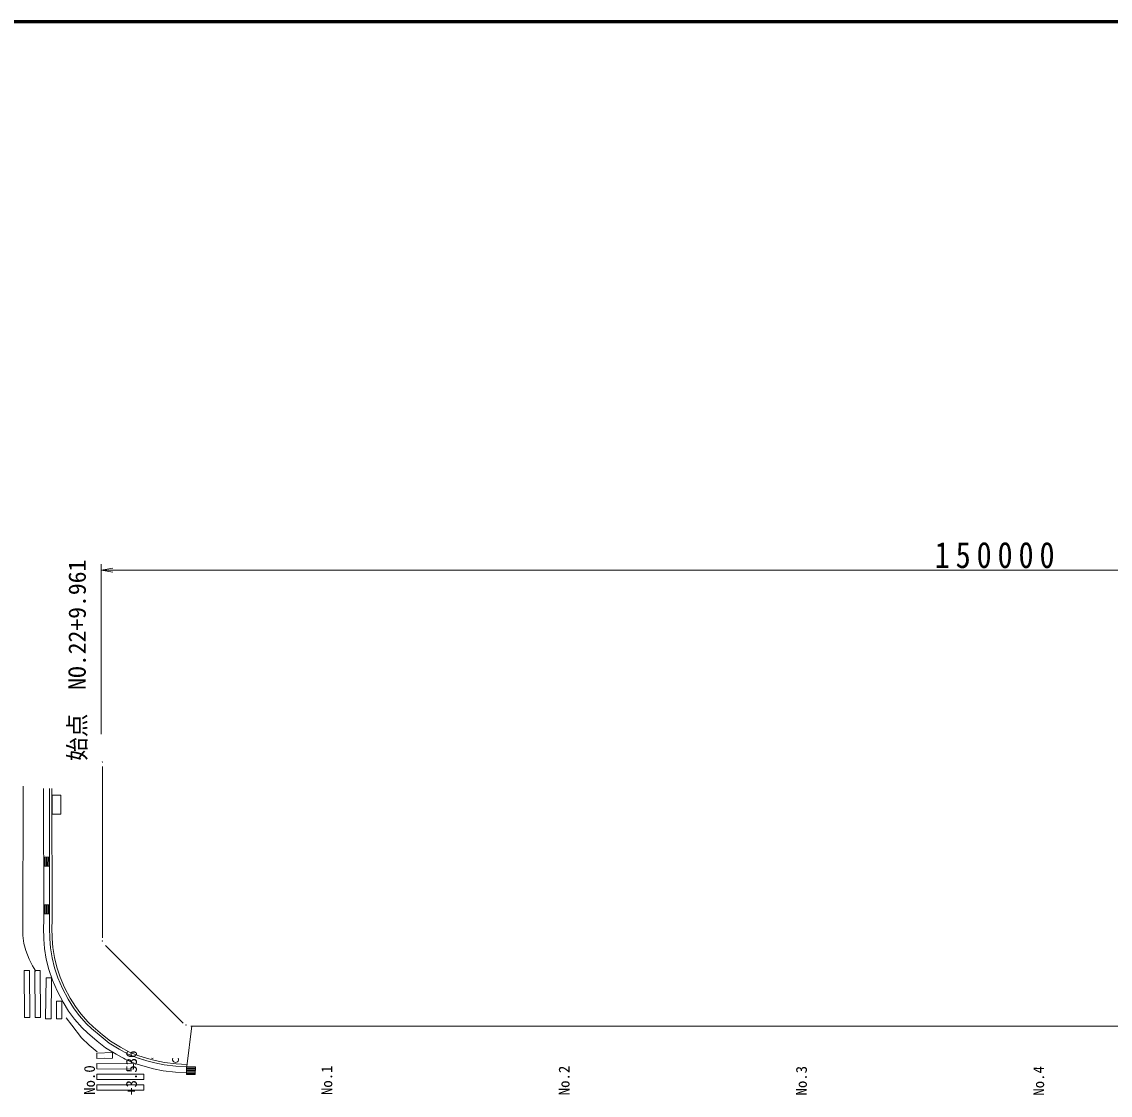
# Model space of a CAD drawing. Units: millimetres, scale not verified. Extents: x -312644 to 200250, y -138500 to 140234.
# Drawn here: x -132186 to -40453, y 49777 to 140234 of the extents above; entities that cross this region are included whole.
import ezdxf
from ezdxf.enums import TextEntityAlignment as Align

# ---------------------------------------------------------------- set-up
doc = ezdxf.new("R2010")
doc.units = ezdxf.units.MM
doc.header["$LTSCALE"] = 500
for name, color, linetype, lineweight in [('0-0_0', 7, 'Continuous', 9), ('1-0_現況', 4, 'Continuous', 9), ('1-1_ｽﾎﾟｯﾄ', 4, 'Continuous', 9), ('1-C', 4, 'Continuous', 9), ('2-0', 4, 'Continuous', 9), ('A-0', 4, 'Continuous', 9)]:
    doc.layers.add(name, color=color, linetype=linetype, lineweight=lineweight)
doc.styles.add('ＭＳ ゴシック', font='')
doc.styles.get('ＭＳ ゴシック').set_extended_font_data('MS Gothic')

msp = doc.modelspace()

# ---------------------------------------------------------------- linework, layer by layer
at = {"layer": '0-0_0', "color": 5, "lineweight": 60}
msp.add_lwpolyline([(200250, -138500), (200250, 140233.6), (-200250, 140233.6)], dxfattribs=at)
at = {"layer": '1-0_現況'}
for p, q in [((-125388.7, 63029.6), (-125390, 77490)), ((-118582.2, 55848.9), (-125122.9, 62389.4)), ((-987.4, 55582.8), (-117941.9, 55583.8))]:
    msp.add_line(p, q, dxfattribs=at)
at = {"layer": '1-C'}
for p, q in [((-132084.1, 63224.2), (-132080.7, 75809.4)), ((-129837.9, 64445.3), (-129843.8, 75636)), ((-129615.8, 73467.8), (-129628.6, 75068)), ((-128886.5, 73473.3), (-129615.8, 73467.8)), ((-130323, 69853.1), (-130325.3, 69076.1)), ((-129852.1, 69851.6), (-130323, 69853.1)), ((-130229.4, 69852.7), (-130231.7, 69075.8)), ((-130134.3, 69852.5), (-130136.6, 69075.5)), ((-130040.8, 69852.1), (-130043, 69075.2)), ((-129945.6, 69851.9), (-129947.9, 69074.8)), ((-129854.4, 69074.6), (-129852.1, 69851.6)), ((-130325.3, 69076.1), (-129854.4, 69074.6)), ((-130332.9, 65822.9), (-130335.2, 65053.7)), ((-129846.2, 65821.9), (-130332.9, 65822.9)), ((-130236.2, 65822.7), (-130236.9, 65053.6)), ((-130137.9, 65822.5), (-130140.2, 65053.3)), ((-130041.2, 65822.3), (-130041.9, 65053.2)), ((-129944.5, 65822.1), (-129945.2, 65053)), ((-129852.6, 63924.2), (-129837.9, 64445.3)), ((-129818.6, 62959.5), (-129852.6, 63924.2)), ((-129618.8, 62970.7), (-129652.8, 63925)), ((-129760.6, 62200.8), (-129818.6, 62959.5)), ((-130129.3, 61245.6), (-130256.9, 62146.4)), ((-129637.7, 61343.6), (-129760.6, 62200.8)), ((-130997.5, 60225.1), (-131274.5, 60683.3)), ((-129426, 60522.3), (-129637.7, 61343.6)), ((-131977.3, 60287.1), (-131527, 60289.6)), ((-131977.3, 60287.1), (-131957, 56316.9)), ((-131527, 60289.6), (-131506.7, 56319.2)), ((-131078.3, 60291.8), (-131056.5, 56321.5)), ((-130175, 56220.6), (-130138.6, 59675.9)), ((-130138.6, 59675.9), (-129680.4, 59671.1)), ((-129680.4, 59671.1), (-129718.4, 56215.6)), ((-129139.8, 59662.3), (-129426, 60522.3)), ((-128753.7, 58781.9), (-129139.8, 59662.3)), ((-128275.7, 57867.1), (-128753.7, 58781.9)), ((-127827.7, 57150.4), (-128275.7, 57867.1)), ((-127662.6, 57263), (-128101.2, 57966.6)), ((-129272.9, 56213.3), (-129262, 57695.2)), ((-128241.7, 56868.9), (-128710.4, 57618.5)), ((-127351, 56505.8), (-127827.7, 57150.4)), ((-131957, 56316.9), (-131506.7, 56319.2)), ((-131056.5, 56321.5), (-130606.2, 56323.9)), ((-129718.4, 56215.6), (-130175, 56220.6)), ((-128822.6, 56209.7), (-129272.9, 56213.3)), ((-128443.6, 56305.5), (-127981.2, 55667.9)), ((-126722.2, 55805.4), (-127351, 56505.8)), ((-127981.2, 55667.9), (-127146.5, 54615.3)), ((-126300.8, 55391.2), (-126722.2, 55805.4)), ((-125505.5, 54712.9), (-126300.8, 55391.2)), ((-118282.6, 52186.5), (-117843.5, 55618.8)), ((-125116.3, 53760.5), (-125822.9, 54327.5)), ((-124830.5, 54172.1), (-125505.5, 54712.9)), ((-123979.6, 53662.9), (-124830.5, 54172.1)), ((-125854.3, 52869.1), (-125869.8, 53322.7)), ((-123263.3, 53267.5), (-123979.6, 53662.9)), ((-123175.9, 53447.5), (-123879.5, 53836.4)), ((-122470.8, 52927.5), (-123263.3, 53267.5)), ((-122402.5, 53115.4), (-123175.9, 53447.5)), ((-124538.3, 52910.4), (-125854.3, 52869.1)), ((-122767.8, 52416.2), (-122771.4, 51963.2)), ((-121648.2, 52670), (-122470.8, 52927.5)), ((-121594.1, 52862.4), (-122402.5, 53115.4)), ((-120980.9, 52499.2), (-121648.2, 52670)), ((-120936.3, 52694.5), (-121594.1, 52862.4)), ((-120180.3, 52339.9), (-120980.9, 52499.2)), ((-120148.4, 52537.7), (-120936.3, 52694.5)), ((-119197.4, 52221.7), (-120180.3, 52339.9)), ((-119179.8, 52421.1), (-120148.4, 52537.7)), ((-118274.5, 52373.9), (-119179.8, 52421.1)), ((-125863.9, 51090.8), (-125863.5, 51540.8)), ((-121895, 51541.1), (-125863.5, 51540.8)), ((-122771.4, 51963.2), (-125858.3, 51990.4)), ((-121090.7, 52011.5), (-121785, 52188.8)), ((-120260, 51845.8), (-121090.7, 52011.5)), ((-119240.7, 51723.4), (-120260, 51845.8)), ((-118311.6, 51674.8), (-119240.7, 51723.4)), ((-118284.2, 52174.2), (-119197.4, 52221.7)), ((-117560.1, 51608.9), (-118295.8, 51615.7)), ((-117558.4, 51799.2), (-118294.1, 51806)), ((-117558.5, 51704.1), (-118294.1, 51710.8)), ((-117556.7, 51894.4), (-118292.4, 51901.2)), ((-117556.6, 51989.5), (-118292.3, 51996.3)), ((-117554.9, 52084.5), (-118290.6, 52091.4)), ((-118290.5, 52186.6), (-117554.9, 52179.6)), ((-117554.9, 52179.6), (-117560.2, 51513.9)), ((-125864.7, 50190.9), (-125864.3, 50640.9)), ((-121895.8, 50641.2), (-125864.3, 50640.9)), ((-121895.8, 50641.2), (-121896.2, 50191.2)), ((-121896.2, 50191.2), (-125864.7, 50190.9))]:
    msp.add_line(p, q, dxfattribs=at)
for points in [[(-130352.1, 63922.3), (-130337.3, 64452.1), (-130344.8, 75635.6)], [(-129652.8, 63925), (-129638.1, 64442.5), (-129644, 75636.1)], [(-129628.6, 75068), (-128899.3, 75073.4), (-128886.5, 73473.3)], [(-130335.2, 65053.7), (-129848.5, 65052.8), (-129846.2, 65821.9)], [(-130256.9, 62146.4), (-130318.1, 62931.5), (-130352.1, 63922.3)], [(-131848.9, 61974.4), (-132008.5, 62568.6), (-132084.1, 63224.2)], [(-129441.1, 61382.7), (-129560.8, 62222.5), (-129618.8, 62970.7)], [(-131274.5, 60683.3), (-131576.9, 61248.3), (-131848.9, 61974.4)], [(-129606.1, 59482.8), (-129906.5, 60380.7), (-130129.3, 61245.6)], [(-128952.6, 59734.3), (-129234.1, 60579), (-129441.1, 61382.7)], [(-131078.3, 60291.8), (-130628, 60294.2), (-130606.2, 56323.9)], [(-128101.2, 57966.6), (-128572.9, 58868.3), (-128952.6, 59734.3)], [(-128710.4, 57618.5), (-129205.8, 58565.5), (-129606.1, 59482.8)], [(-129262, 57695.2), (-128811.8, 57691.7), (-128822.6, 56209.7)], [(-126577.8, 55943.7), (-127197.1, 56632.4), (-127662.6, 57263)], [(-127084, 55459.8), (-127739.7, 56189.5), (-128241.7, 56868.9)], [(-125822.9, 54327.5), (-126638.8, 55022.1), (-127084, 55459.8)], [(-125376.9, 54867.1), (-126165.9, 55538.7), (-126577.8, 55943.7)], [(-127146.5, 54615.3), (-126517.7, 53992), (-125836.4, 53436.7)], [(-123879.5, 53836.4), (-124716.2, 54336.7), (-125376.9, 54867.1)], [(-125869.8, 53322.7), (-124552.2, 53363.9), (-124538.3, 52910.4)], [(-123484.1, 52818), (-124228.9, 53229.5), (-125116.3, 53760.5)], [(-125858.3, 51990.4), (-125854.7, 52443.3), (-122767.8, 52416.2)], [(-121785, 52188.8), (-122645.7, 52457.9), (-123484.1, 52818)], [(-121895, 51541.1), (-121895.4, 51091.2), (-125863.9, 51090.8)], [(-117560.2, 51513.9), (-118295.9, 51520.7), (-118290.5, 52186.6)]]:
    msp.add_lwpolyline(points, dxfattribs=at)
for centre in [(-125391.3, 77846), (-125401.6, 62763.9), (-118336.6, 55687.2)]:
    msp.add_circle(centre, 15, dxfattribs=at)
at = {"layer": '2-0'}
for p, q in [((-125509, 94517.5), (-125509, 80202.7)), ((-125509, 94017.5), (-124524.2, 94191.2)), ((-125509, 94017.5), (-124524.2, 93843.9)), ((-125509, 94017.5), (24529.5, 94017.5))]:
    msp.add_line(p, q, dxfattribs=at)
at = {"layer": 'A-0'}
for p, q in [((-125858.3, 51990.4), (-125854.7, 52443.3)), ((-125854.3, 52869.1), (-125855, 52889.4)), ((-125854.7, 52443.3), (-122767.8, 52416.2)), ((-125209.5, 52889.4), (-125854.3, 52869.1)), ((-123484.1, 52818), (-123613.3, 52889.4)), ((-122645.7, 52458), (-123484.1, 52818)), ((-122767.8, 52416.2), (-122771.4, 51963.2)), ((-121785, 52188.8), (-122645.7, 52458)), ((-121648.2, 52670), (-122349.1, 52889.4)), ((-121680.4, 52889.4), (-121594.1, 52862.4)), ((-120980.9, 52499.2), (-121648.2, 52670)), ((-121594.1, 52862.4), (-120936.3, 52694.5)), ((-120180.3, 52339.9), (-120980.9, 52499.2)), ((-120936.3, 52694.5), (-120148.4, 52537.7)), ((-119197.4, 52221.7), (-120180.3, 52339.9)), ((-120148.4, 52537.7), (-119179.8, 52421.1)), ((-119179.8, 52421.1), (-118274.5, 52373.9)), ((-118282.6, 52186.5), (-118192.7, 52889.4)), ((-125863.5, 51540.8), (-125863.9, 51090.8)), ((-121895, 51541.1), (-125863.5, 51540.8)), ((-122771.4, 51963.2), (-125858.3, 51990.4)), ((-121895.4, 51091.2), (-121895, 51541.1)), ((-121785, 52188.8), (-121090.7, 52011.5)), ((-121090.7, 52011.5), (-120260, 51845.8)), ((-120260, 51845.8), (-119240.7, 51723.4)), ((-119240.7, 51723.4), (-118311.6, 51674.8)), ((-118284.2, 52174.2), (-119197.4, 52221.7)), ((-118290.5, 52186.6), (-118295.9, 51520.7)), ((-118295.9, 51520.7), (-117560.2, 51513.9)), ((-117560.1, 51608.9), (-118295.8, 51615.7)), ((-117558.4, 51799.2), (-118294.1, 51806.1)), ((-118294.1, 51710.8), (-117558.5, 51704.1)), ((-118292.4, 51901.2), (-117556.7, 51894.4)), ((-117556.6, 51989.5), (-118292.3, 51996.3)), ((-118290.6, 52091.4), (-117554.9, 52084.5)), ((-117554.9, 52179.6), (-118290.5, 52186.6)), ((-117560.2, 51513.9), (-117554.9, 52179.6)), ((-125864.3, 50640.9), (-125864.7, 50190.9)), ((-121895.8, 50641.2), (-125864.3, 50640.9)), ((-125863.9, 51090.8), (-121895.4, 51091.2)), ((-121896.2, 50191.2), (-121895.8, 50641.2)), ((-125864.7, 50190.9), (-121896.2, 50191.2))]:
    msp.add_line(p, q, dxfattribs=at)
for centre, start, end in [((-121183.2, 53126.5), 251.50784, 288.49214), ((-119228.6, 52788), 156.06812, 23.93187)]:
    msp.add_arc(centre, 250, start, end, dxfattribs=at)

# ---------------------------------------------------------------- texts
at = {"layer": '1-0_現況', "color": 7, "style": 'ＭＳ ゴシック'}
for s, p in [('+3.536', (-122213.6, 49804.5)), ('No.0', (-125749.3, 49807.7)), ('No.1', (-105749.8, 49789.8)), ('No.2', (-85748.7, 49771.9)), ('No.3', (-65749.2, 49754)), ('No.4', (-45749.7, 49736.1))]:
    msp.add_text(s, height=916.4, rotation=89.949, dxfattribs=at).set_placement(p, align=Align.BOTTOM_LEFT)
at = {"layer": '1-1_ｽﾎﾟｯﾄ', "color": 3, "insert": (-55252, 94170.6), "char_height": 2199, "attachment_point": 7, "style": 'ＭＳ ゴシック'}
msp.add_mtext('\\T1.39;\\W0.85;150000', dxfattribs=at)
at = {"layer": '2-0', "color": 3, "style": 'ＭＳ ゴシック'}
msp.add_text('始点\u3000NO.22+9.961', height=1466, rotation=90, dxfattribs=at).set_placement((-126348, 77940.4), align=Align.BOTTOM_LEFT)

doc.saveas('drawing.dxf')
